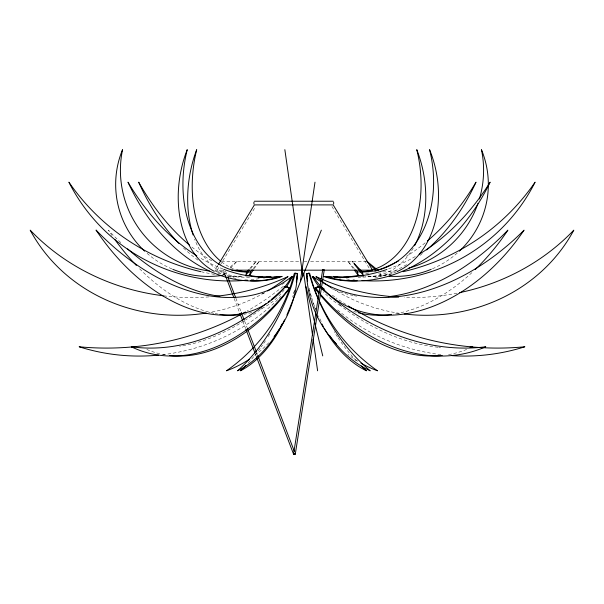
<?xml version="1.0" encoding="UTF-8"?>
<svg xmlns="http://www.w3.org/2000/svg" width="604" height="604" viewBox="0 0 604 604"><rect width="100%" height="100%" fill="white"/><g stroke="black" fill="none" stroke-linecap="round" stroke-linejoin="round"><path stroke-width="0.45" stroke-dasharray="3.02 2.27" d="M223.472 274.427L224.031 271.943L225.428 270.811M217.923 265.33L215.001 270.169L224.68 270.169M217.206 270.169L219.645 266.137M220.128 265.33L255.635 206.508M254.239 268.569L259.373 261.139L252.834 269.067M250.766 268.569L256.239 261.139L249.678 268.569M223.291 275.25L226.47 272.042M230.29 268.199L237.289 261.139L229.618 267.398M283.246 286.447L268.048 297.878A278.542 270.735 0 0 1 247.089 311.052M225.413 275.605L223.397 270.328L223.827 270.305M221.577 261.6L299.403 261.6M304.076 261.6L306.877 261.6M310.615 261.6L366.009 261.6M332.336 295.16L335.228 297.334M378.799 273.325L380.709 275.25A92.933 92.004 0 0 0 385.337 275.869M353.234 262.491L351.928 261.139L353.619 263.253M354.322 268.569L347.761 261.139L353.234 268.569M331.951 206.508L369.406 268.553M225.458 270.886L227.474 276.171M235.877 298.18L240.913 311.392M244.612 321.071L246.968 327.24M256.708 352.766L257.38 354.533M234.148 298.497L239.524 312.585M242.883 321.388L245.571 328.425M255.318 353.959L255.99 355.718M380.15 272.774L380.709 275.25M457.243 253.076A92.933 92.004 0 0 1 432.086 268.931M396.405 270.781A102.688 101.668 0 0 1 382.709 271.936M399.621 313.34A165.186 153.046 0 0 1 333.265 289.014M456.979 293.174A215.953 200.083 0 0 1 404.144 297.387M357.787 361.245A108.486 107.406 0 0 1 348.04 354.488M440.875 354.631A194.005 188.561 0 0 1 336.292 308.825M345.896 304.446A278.542 270.735 0 0 1 335.952 297.878M392.192 273.906A219.735 217.38 0 0 1 358.149 277.274M354.759 279.977A180.332 178.399 0 0 1 352.947 279.78M349.331 279.327A180.332 178.399 0 0 1 344.816 278.663M241.162 276.051A92.933 65.058 -78.6 0 1 215.915 272.11M294.51 290.026A108.486 75.945 -78.6 0 1 292.668 297.108M222.838 268.954A219.735 153.71 78.2 0 1 199.101 257.251M413.219 248.131A92.933 65.058 78.6 0 1 365.654 276.307M440.588 347.504A278.542 191.438 71.1 0 1 438.821 347.338M437.938 347.24A278.542 191.438 71.1 0 1 338.633 304.242M315.348 309.173A108.486 75.945 78.6 0 1 311.845 298.852M311.332 297.108A108.486 75.945 78.6 0 1 309.49 290.026M471.89 272.653A165.186 108.222 -60.1 0 1 393.423 314.125M356.36 312.2A165.186 108.222 -60.1 0 1 353.74 311.392M340.49 305.488A165.186 108.222 -60.1 0 1 323.45 291.898M356.73 296.141A215.953 141.479 -60.1 0 1 354.027 295.666M353.129 295.492A215.953 141.479 -60.1 0 1 331.279 288.395M466.688 349.429A194.005 133.333 71.1 0 1 446.869 354.88M356.315 360.875A172.623 120.845 78.6 0 1 337.953 337.659M337.47 336.926A172.623 120.845 78.6 0 1 334.125 331.724M425.141 242.861A219.735 153.71 -78.2 0 1 406.432 256.307M368.689 273.053A219.735 153.71 -78.2 0 1 365.11 273.974M422.407 253.514A180.332 126.145 -78.2 0 1 418.806 256.33M406.583 264.635A180.332 126.145 -78.2 0 1 372.691 278.565M242.129 276.345A92.933 60.604 -79.3 0 1 194.616 239.192M233.34 268.75A102.688 66.969 -79.3 0 1 221.517 261.842M262.393 308.002A278.542 178.331 -72.2 0 1 260.936 309.127M260.211 309.678A278.542 178.331 -72.2 0 1 245.503 320.007M243.941 321.003A278.542 178.331 -72.2 0 1 179.637 346.417M294.427 290.917A108.486 70.751 -79.3 0 1 293.544 294.465M251.679 312.502A165.186 100.808 61.6 0 1 243.714 314.322M218.142 314.11A165.186 100.808 61.6 0 1 214.677 313.468M213.801 313.287A165.186 100.808 61.6 0 1 138.965 268.146M112.095 235.628A165.186 100.808 61.6 0 1 108.403 230.162A215.953 131.793 61.6 0 0 121.472 243.284M284.212 289.822A165.186 100.808 61.6 0 1 261.977 308.433M264.635 292.827A215.953 131.793 61.6 0 1 261.079 293.959M284.356 282.891A215.953 131.793 61.6 0 1 279.697 285.873M164.862 354.835A194.005 124.205 -72.2 0 1 145.443 348.825M269.784 333.974A172.623 112.57 -79.3 0 1 267.95 336.926M265.45 340.784A172.623 112.57 -79.3 0 1 261.253 346.855M260.173 348.334A172.623 112.57 -79.3 0 1 247.738 363.465M211.77 260.807A219.735 143.186 78.9 0 1 191.068 246.372M236.073 278.519A180.332 117.508 78.9 0 1 215.537 270.917M197.961 260.143A180.332 117.508 78.9 0 1 182.952 247.474M396.39 271.898A92.933 70.993 77.4 0 1 366.779 275.862M321.23 321.487A108.486 82.876 77.4 0 1 318.474 315.832M316.315 310.856A108.486 82.876 77.4 0 1 309.195 288.236M415.273 256.549A219.735 167.731 -76.9 0 1 386.938 269.452M171.913 268.931A92.933 92.004 0 0 1 146.757 253.076M224.031 271.943A102.688 101.668 0 0 1 214.881 271.626M264.348 292.819A165.186 153.046 0 0 1 208.916 312.608M209.014 296.889A215.953 200.083 0 0 1 164.19 295.885M268.72 342.808A108.486 107.406 0 0 1 253.771 356.141M280.958 296.307A194.005 188.561 0 0 1 278.399 298.912M277.757 299.554A194.005 188.561 0 0 1 163.125 354.631M249.55 277.319A219.735 217.38 0 0 1 228.304 276.202M214.541 274.375A219.735 217.38 0 0 1 201.834 271.898M259.184 278.663A180.332 178.399 0 0 1 251.053 279.78"/><path stroke-width="0.91" d="M300.407 280.943L314.994 182.181M293.589 453.868L295.281 454.14L293.582 453.883L322.627 270.101M295.296 454.08L324.212 270.147M253.929 202.091L253.929 204.031M333.657 204.031L333.657 202.091M245.873 275.96A92.933 60.604 -79.3 0 0 249.611 275.25L250.456 271.943L252.238 269.784M248.478 269.92L246.689 271.943L245.836 275.25L249.671 270.048M286.908 315.009L321.358 230.162M218.406 264.529L254.397 204.899L333.189 204.899L372.585 270.169L231.815 270.169M249.611 275.25L253.204 270.048M256.33 356.602L293.627 454.314L294.405 453.883M322.74 270.033L324.235 270.305M318.044 286.447L314.782 288.236A194.005 133.333 71.1 0 0 318.912 293.401M320.754 286.447L315.703 288.236A194.005 188.561 0 0 0 319.312 292.321M308.584 273.197L306.56 273.823A108.486 75.945 78.6 0 0 307.647 281.056M254.397 201.223L333.189 201.223M322.604 269.965L324.325 269.965M295.114 453.687L293.627 454.314M293.982 454.216L294.405 454.314M295.703 273.197L297.583 273.823A108.486 70.751 -79.3 0 1 296.315 281.962M284.091 286.741L285.775 287.338M286.689 286.447L289.686 288.236A194.005 124.205 -72.2 0 1 247.761 330.735M321.479 286.991L324.371 289.165M377.877 270.237L366.711 261.139L376.254 270.758M353.884 263.163L362.325 271.943L363.193 275.25L354.186 263.963M355.522 269.92L357.311 271.943L358.164 275.25A92.933 65.058 78.6 0 0 363.782 276.156M354.329 270.048L358.164 275.25M227.814 277.055L235.537 297.304M241.253 312.268L244.28 320.196M247.3 328.115L256.375 351.89M257.719 355.409L294.344 451.377M225.753 276.489L233.816 297.613M239.863 313.461L242.551 320.505M245.911 329.308L254.986 353.076M305.941 286.447L322.74 355.892M303.714 273.197L312.608 335.658M313.114 339.229L317.606 370.788M284.846 149.664L302.868 276.277M302.43 269.603L302.725 275.25M302.189 269.241L302.257 271.943M459.312 251.196A92.933 92.004 0 0 0 481.456 149.664A102.688 101.668 0 0 1 479.402 199.01M431.226 269.293A92.933 92.004 0 0 1 389.082 276.194M478.013 203.322A102.688 101.668 0 0 1 408.923 268.085M348.229 305.903A278.542 270.735 0 0 0 524.846 346.779A194.005 188.561 0 0 1 451.928 355.65M360.935 363.11A108.486 107.406 0 0 0 377.5 370.788A172.623 170.902 0 0 1 319.055 300.286M336.534 344.129A108.486 107.406 0 0 1 306.643 273.823L309.595 273.197L312.955 284.627A172.623 170.902 0 0 0 318.3 298.572M404.182 313.959A165.186 153.046 0 0 0 573.8 230.162A215.953 200.083 0 0 1 459.667 292.63M330.909 287.512A165.186 153.046 0 0 1 315.983 276.572A215.953 200.083 0 0 0 321.117 278.859M398.648 297.13A215.953 200.083 0 0 1 322.846 279.599M362.022 280.588A180.332 178.399 0 0 0 535.091 182.181A219.735 217.38 0 0 1 403.064 271.694M340.324 277.878A180.332 178.399 0 0 1 333.189 276.406A219.735 217.38 0 0 0 347.972 277.259M214.239 271.294A92.933 65.058 -78.6 0 1 187.232 149.664A102.688 71.891 -78.6 0 0 246.689 271.943M271.113 299.652A278.542 191.438 -71.1 0 0 273.25 297.878L285.956 286.447L289.218 288.236A194.005 133.333 -71.1 0 1 131.317 346.779A278.542 191.438 -71.1 0 0 266.092 303.676M269.686 300.815A278.542 191.438 -71.1 0 1 268.252 301.97M296.353 281.056A108.486 75.945 -78.6 0 0 297.44 273.823L295.416 273.197L291.891 284.627A172.623 120.845 -78.6 0 1 237.576 370.788A108.486 75.945 -78.6 0 0 279.818 328.146M282.06 323.978A108.486 75.945 -78.6 0 1 280.732 326.492M223.729 269.293A219.735 153.71 78.2 0 0 280.596 276.406A180.332 126.145 78.2 0 1 127.995 182.181A219.735 153.71 78.2 0 0 196.806 255.832M414.563 245.745A92.933 65.058 78.6 0 0 416.768 149.664A102.688 71.891 78.6 0 1 357.311 271.943M324.182 328.146A108.486 75.945 78.6 0 0 366.424 370.788A172.623 120.845 78.6 0 1 361.298 365.979M323.268 326.492A108.486 75.945 78.6 0 1 321.94 323.978M475.212 269.52A165.186 108.222 -60.1 0 0 507.881 230.162A215.953 141.479 -60.1 0 1 388.364 296.7M391.664 314.374A165.186 108.222 -60.1 0 1 358.134 312.691M319.954 287.874A165.186 108.222 -60.1 0 1 312.253 276.572A215.953 141.479 -60.1 0 0 315.228 278.859M472.683 346.779A278.542 191.438 71.1 0 1 469.98 347.126M426.666 249.95A180.332 126.145 -78.2 0 0 476.005 182.181A219.735 153.71 -78.2 0 1 427.315 241.041M357.281 280.792A180.332 126.145 -78.2 0 1 323.404 276.406A219.735 153.71 -78.2 0 0 331.77 277.168M398.723 260.807A219.735 153.71 -78.2 0 1 374.933 271.173M358.844 275.318A219.735 153.71 -78.2 0 1 343.668 277.161M336.458 277.319A219.735 153.71 -78.2 0 1 334.586 277.281M442.196 355.507A194.005 133.333 71.1 0 1 320.12 294.85M193.114 234.986A92.933 60.604 -79.3 0 1 196.7 149.664A102.688 66.969 -79.3 0 0 220.8 261.268M250.456 271.943A102.688 66.969 -79.3 0 1 236.828 269.988M284.522 319.894A108.486 70.751 -79.3 0 1 240.528 370.788A172.623 112.57 -79.3 0 0 245.798 365.526M240.973 314.722A165.186 100.808 61.6 0 1 219.864 314.374M136.376 265.473A165.186 100.808 61.6 0 1 114.813 239.471M285.805 287.67A165.186 100.808 61.6 0 0 292.396 276.572A215.953 131.793 61.6 0 1 289.558 278.988M219.818 296.375A215.953 131.793 61.6 0 1 127.572 248.856M250.441 280.777A180.332 117.508 78.9 0 0 282.151 276.406A219.735 143.186 78.9 0 1 273.839 277.198M247.708 280.543A180.332 117.508 78.9 0 1 244.975 280.211M179.063 243.593A180.332 117.508 78.9 0 1 138.686 182.181A219.735 143.186 78.9 0 0 189.679 245.216M271.981 277.274A219.735 143.186 78.9 0 1 268.252 277.319M262.974 277.138A219.735 143.186 78.9 0 1 248.803 275.258M247.036 331.264A194.005 124.205 -72.2 0 1 169.467 355.507M397.206 271.543A92.933 70.993 77.4 0 0 429.565 149.664A102.688 78.452 77.4 0 1 362.325 271.943M329.497 335.333A108.486 82.876 77.4 0 0 370.184 370.788A172.623 131.868 77.4 0 1 319.078 301.132M307.625 280.158A108.486 82.876 77.4 0 1 307.345 278.346M307.081 276.534A108.486 82.876 77.4 0 1 306.734 273.823L308.954 273.197L312.578 284.627A172.623 131.868 77.4 0 0 318.331 299.425M321.086 286.726A165.186 118.097 -57.4 0 0 524.046 230.162A215.953 154.39 -57.4 0 1 322.415 282.468M319.871 285.36A165.186 118.097 -57.4 0 1 313.121 276.572A215.953 154.39 -57.4 0 0 320.822 281.547M320.12 293.884A194.005 145.504 69.2 0 0 485.737 346.779A278.542 208.901 69.2 0 1 332.464 297.878L318.972 286.447L315.356 288.236A194.005 145.504 69.2 0 0 318.912 292.487M419.184 254.239A219.735 167.731 -76.9 0 0 490.123 182.181A180.332 137.652 -76.9 0 1 325.481 276.406A219.735 167.731 -76.9 0 0 386.938 269.452M222.37 275.394A92.933 92.004 0 0 1 172.774 269.293M144.688 251.196A92.933 92.004 0 0 1 122.544 149.664A102.688 101.668 0 0 0 209.407 271.037M245.488 311.951A278.542 270.735 0 0 1 79.154 346.779A194.005 188.561 0 0 0 158.527 355.129M274.073 336.594A108.486 107.406 0 0 0 297.357 273.823L294.405 273.197L291.045 284.627A172.623 170.902 0 0 1 254.073 346.855M249.286 359.282A108.486 107.406 0 0 1 226.5 370.788A172.623 170.902 0 0 0 253.431 347.542M267.564 290.954A165.186 153.046 0 0 0 288.017 276.572A215.953 200.083 0 0 1 214.488 296.421M206.198 313.061A165.186 153.046 0 0 1 30.2 230.162A215.953 200.083 0 0 0 163.284 295.771M263.676 277.878A180.332 178.399 0 0 0 270.811 276.406A219.735 217.38 0 0 1 258.806 277.176M247.429 280.158A180.332 178.399 0 0 1 68.909 182.181A219.735 217.38 0 0 0 200.936 271.694M96.119 230.162A165.186 108.222 60.1 0 0 291.747 276.572A215.953 141.479 60.1 0 1 96.119 230.162"/></g></svg>
